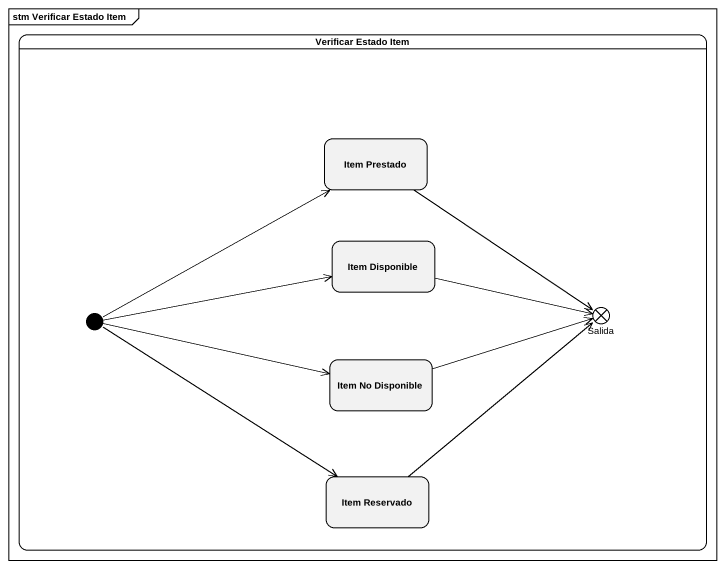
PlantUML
@startuml
mainframe stm Verificar Estado Item
hide empty description
state "Verificar Estado Item" as Verificar_Estado_Item {
  state "Item Prestado" as Item_Prestado
  state "Item Disponible" as Item_Disponible
  state Salida <<exitPoint>>
  state "Item No Disponible" as Item_No_Disponible
  state "Item Reservado" as Item_Reservado
  [*] -right-> Item_Prestado
  [*] -right-> Item_Disponible
  [*] -right-> Item_No_Disponible
  [*] --> Item_Reservado
}
Item_Prestado --> Salida
Item_Disponible -right-> Salida
Item_No_Disponible -right-> Salida
Item_Reservado -up-> Salida
@enduml
